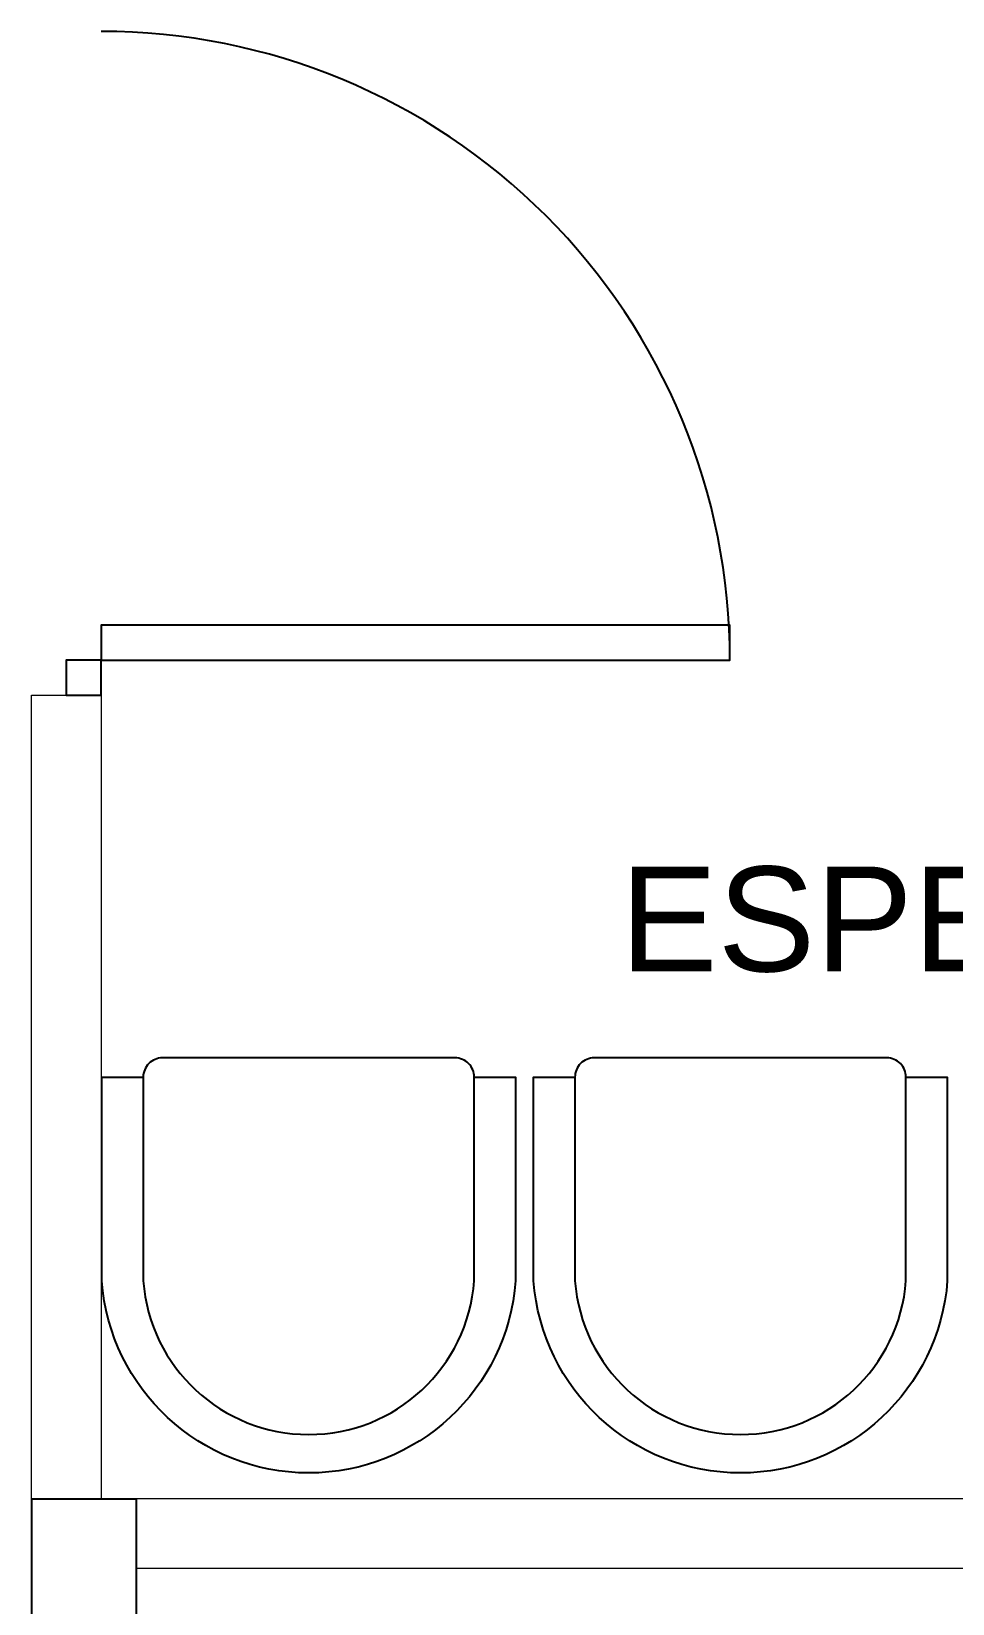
# Model space of a CAD drawing. Header units: metres. Extents: x -22 to 564, y 0 to 143.
# Drawn here: x 322.909 to 324.227, y 49.325 to 51.575 of the extents above; entities that cross this region are included whole.
import ezdxf

# ---------------------------------------------------------------- set-up
doc = ezdxf.new("R2010")
doc.units = ezdxf.units.M
for name, color, linetype in [('TEXTO', 7, 'Continuous'), ('XREF 3N NEURO-ONCOLOGIA$0$CANCELES', 1, 'Continuous'), ('XREF 3N NEURO-ONCOLOGIA$0$MOBILIARIO', 161, 'Continuous'), ('XREF 3N NEURO-ONCOLOGIA$0$MUROS', 3, 'Continuous')]:
    doc.layers.add(name, color=color, linetype=linetype)
doc.layers.add('XREF 3N NEURO-ONCOLOGIA$0$MUROS DE TABLAROCA', color=150, linetype='Continuous', lineweight=13)
doc.styles.add('100 SUBTITULOS 30', font='arial.ttf', dxfattribs={"height": 0.3})

# ---------------------------------------------------------------- blocks, each defined once
blk = doc.blocks.new('XREF 3N NEURO-ONCOLOGIA$0$Ref Arq Nivel 2$0$Silla 2')
blk.add_lwpolyline([(-0.2154, -0.025, -0.414214), (-0.1904, 0), (0.1904, 0, -0.414214), (0.2154, -0.025)], format="xyb")
blk.add_lwpolyline([(-0.2154, -0.29), (-0.2154, -0.025), (-0.2692, -0.025), (-0.2692, -0.29, 0.928571), (0.2692, -0.29), (0.2692, -0.025), (0.2154, -0.025), (0.2154, -0.29, -0.928571)], format="xyb", close=True)
blk = doc.blocks.new('XREF 3N NEURO-ONCOLOGIA')
at = {"layer": 'XREF 3N NEURO-ONCOLOGIA$0$CANCELES'}
blk.add_lwpolyline([(18.358, 14.2701), (18.358, 14.2201), (18.408, 14.2201), (18.408, 14.2701)], close=True, dxfattribs=at)
blk.add_lwpolyline([(18.408, 13.3201), (18.458, 13.3201), (18.458, 14.2201), (18.408, 14.2201), (18.408, 13.3201, 0.414214), (19.308, 14.2201)], format="xyb", dxfattribs=at)
at = {"layer": 'XREF 3N NEURO-ONCOLOGIA$0$MUROS'}
for p, q in [((17.208, 14.3201), (11.578, 14.3201)), ((17.208, 14.3201), (17.208, 14.1701)), ((17.208, 14.1701), (11.608, 14.1701, 0))]:
    blk.add_line(p, q, dxfattribs=at)
at = {"layer": 'XREF 3N NEURO-ONCOLOGIA$0$MUROS DE TABLAROCA'}
for p, q in [((17.208, 14.3201), (18.358, 14.3201)), ((18.358, 14.3201), (18.358, 14.2201)), ((18.358, 14.2201), (17.208, 14.2201)), ((17.108, 12.1201), (17.108, 14.1701)), ((17.208, 12.1201), (17.208, 14.1701))]:
    blk.add_line(p, q, dxfattribs=at)
at = {"layer": 'XREF 3N NEURO-ONCOLOGIA$0$MOBILIARIO', "xscale": -1.099999999999994, "yscale": 1.099999999999994, "zscale": 1.099999999999994, "rotation": 270}
for p in [(17.8389, 13.9231, 0.0024), (17.8389, 13.3051, 0.0024)]:
    blk.add_blockref('XREF 3N NEURO-ONCOLOGIA$0$Ref Arq Nivel 2$0$Silla 2', p, dxfattribs=at)

msp = doc.modelspace()

# ---------------------------------------------------------------- block references
at = {"rotation": 90}
msp.add_blockref('XREF 3N NEURO-ONCOLOGIA', (337.2286, 32.2671), dxfattribs=at)

# ---------------------------------------------------------------- next in the draw order: texts
at = {"layer": 'TEXTO', "insert": (324.1761, 50.3798), "char_height": 0.15, "width": 0.620594, "attachment_point": 2, "style": '100 SUBTITULOS 30'}
msp.add_mtext('ESPERA', dxfattribs=at)

doc.saveas('drawing.dxf')
